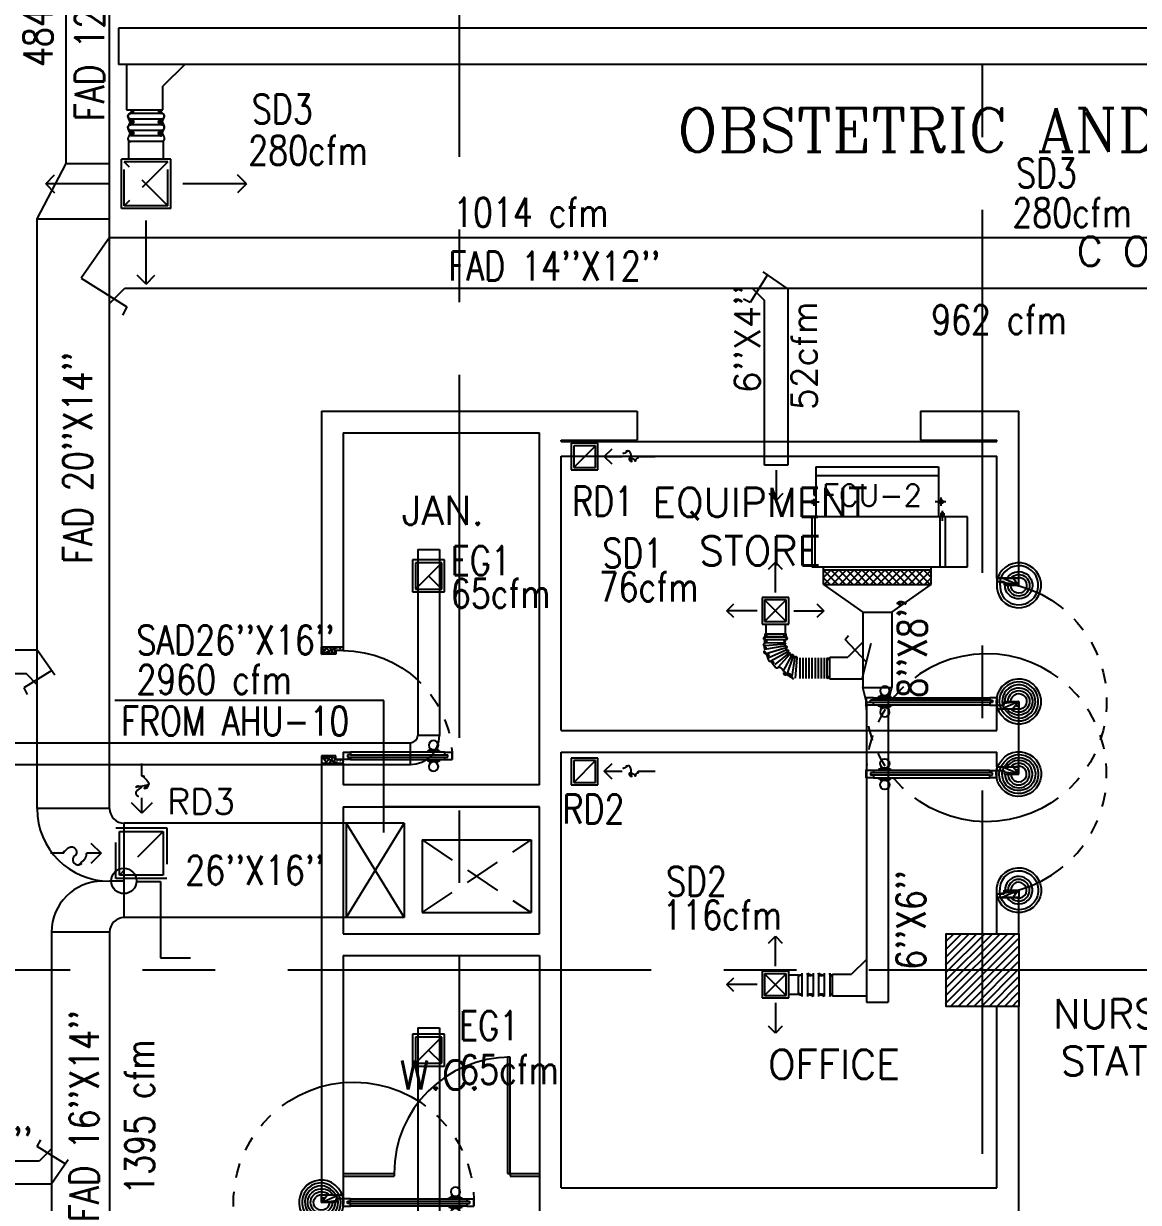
# Model space of a CAD drawing. Extents: x 417866029 to 417866302, y 43498045 to 43498122.
# Drawn here: x 417866070.84 to 417866078.52, y 43498064.17 to 43498072.29 of the extents above; entities that cross this region are included whole.
import ezdxf
from ezdxf.enums import TextEntityAlignment as Align

# ---------------------------------------------------------------- set-up
doc = ezdxf.new("R2010")
doc.units = 0
doc.header["$MEASUREMENT"] = 0
doc.linetypes.add('CENTERX2', pattern=[4, 2.5, -0.5, 0.5, -0.5])
doc.linetypes.add('HIDDEN', pattern=[0.375, 0.25, -0.125])
doc.layers.get('0').update_dxf_attribs({"linetype": 'CONTINUOUS'})
for name, color, linetype in [('AXES', 11, 'CENTERX2'), ('COL', 7, 'CONTINUOUS'), ('DOOR', 9, 'CONTINUOUS'), ('DUCT', 6, 'CONTINUOUS'), ('EXDUCT', 10, 'CONTINUOUS'), ('FCU', 6, 'CONTINUOUS'), ('HAT', 11, 'CONTINUOUS'), ('M-AC-FLEX', 7, 'CONTINUOUS'), ('M-EGU.', 2, 'CONTINUOUS'), ('M-TEXT', 2, 'CONTINUOUS'), ('PART', 9, 'CONTINUOUS'), ('PSUPPLY', 3, 'HIDDEN'), ('RM-NAME', 9, 'CONTINUOUS'), ('SCD', 2, 'CONTINUOUS'), ('WALL', 9, 'CONTINUOUS')]:
    doc.layers.add(name, color=color, linetype=linetype)
doc.styles.add('ROMANC', font='romanc', dxfattribs={"height": 0.1})
doc.styles.add('ROMANS', font='ROMANS.shx', dxfattribs={"width": 0.6})

# ---------------------------------------------------------------- blocks, each defined once
blk = doc.blocks.new('DOOR90')
at = {"layer": 'DOOR', "color": 7, "linetype": 'ByBlock'}
for p, q in [((-150, 0), (0, 0)), ((-150, 0), (-150, -25)), ((0, -50), (-113.7, 0)), ((0, -50), (-40.1, 0)), ((0, -50), (0, 0)), ((-1000, -25), (-1050, -25)), ((-1050, -75), (-1050, -25)), ((-1050, -25), (-1050, -75)), ((-1000, -75), (-1050, -75)), ((-1000, -42), (-1020, -42)), ((-1020, -42), (-1020, -58)), ((-1000, -58), (-1020, -58)), ((-1000, -25), (-1000, -42)), ((-1000, -58), (-1000, -75)), ((-877.6, -17.8), (-967.6, -17.8)), ((-967.6, -25), (-967.6, -17.8)), ((-967.6, -75), (-967.6, -82.2)), ((-955, -8.8), (-890.2, -8.8)), ((-955, -17.8), (-955, -8.8)), ((-955, -17.8), (-890.2, -17.8)), ((-890.2, -17.8), (-890.2, -8.8)), ((-877.6, -25), (-877.6, -17.8)), ((-877.6, -75), (-877.6, -82.2)), ((-200, -25), (-150, -25)), ((-200, -42), (-200, -25)), ((-180, -42), (-200, -42)), ((-200, -58), (-180, -58)), ((-200, -75), (-200, -58)), ((-150, -75), (-200, -75)), ((-180, -58), (-180, -42)), ((-150, -25), (-100, -25)), ((-150, -75), (-150, -25)), ((-100, -25), (-100, -50)), ((0, -50), (-100, -36.6)), ((-100, -50), (0, -50)), ((-877.6, -82.2), (-967.6, -82.2)), ((-955, -82.2), (-890.2, -82.2)), ((-955, -82.2), (-955, -91.2)), ((-955, -91.2), (-890.2, -91.2)), ((-890.2, -82.2), (-890.2, -91.2)), ((-150, -875), (-100, -875)), ((-150, -900), (-150, -875)), ((0, -850), (-113.7, -900)), ((-100, -875), (-100, -850)), ((0, -850), (-100, -863.4)), ((-100, -850), (0, -850)), ((0, -850), (-40.1, -900)), ((0, -850), (0, -900)), ((-150, -900), (0, -900)), ((0, -900), (-150, -900))]:
    blk.add_line(p, q, dxfattribs=at)
at = {"layer": 'DOOR', "linetype": 'ByBlock'}
for p, q in [((-200, -25), (-1000, -25)), ((-200, -42), (-1000, -42)), ((-200, -58), (-1000, -58)), ((-1000, -75), (-200, -75))]:
    blk.add_line(p, q, dxfattribs=at)
at = {"layer": 'DOOR', "color": 7, "linetype": 'ByBlock'}
for centre in [(-922.6, 23.5), (-922.6, -123.5)]:
    blk.add_circle(centre, 32.4, dxfattribs=at)
for centre, radius, start, end in [((0, -50), 154.4, 161.10529, 166.28577), ((0, -50), 94.4, 148.01819, 180), ((0, -50), 134.4, 158.15985, 169.28002), ((0, -50), 114.4, 154.08384, 167.37743), ((0, -50), 74.4, 137.77643, 180), ((0, -50), 54.4, 113.20738, 180), ((0, -50), 34.4, 90, 180), ((0, -50), 14.4, 90, 180), ((0, -850), 154.4, 193.71423, 198.89471), ((0, -850), 134.4, 190.71998, 201.84015), ((0, -850), 94.4, 180, 211.98181), ((0, -850), 74.4, 180, 222.22357), ((0, -850), 54.4, 180, 246.79262), ((0, -850), 34.4, 180, 270), ((0, -850), 14.4, 180, 270)]:
    blk.add_arc(centre, radius, start, end, dxfattribs=at)
at = {"layer": 'DOOR', "linetype": 'HIDDEN', "ltscale": 0.5}
blk.add_arc((-222.2, -50), 828.2, 178.27012, 275.00304, dxfattribs=at)
blk = doc.blocks.new('DOOR80')
at = {"layer": 'DOOR', "color": 7, "linetype": 'ByBlock'}
for p, q in [((-150, 800), (0, 800)), ((-150, 800), (-150, 775)), ((0, 800), (-150, 800)), ((-150, 775), (-100, 775)), ((0, 750), (-113.7, 800)), ((-100, 775), (-100, 750)), ((0, 750), (-100, 763.4)), ((-100, 750), (0, 750)), ((0, 750), (-40.1, 800)), ((0, 750), (0, 800)), ((-727.2, 82.2), (-817.2, 82.2)), ((-817.2, 75), (-817.2, 82.2)), ((-804.6, 91.2), (-739.8, 91.2)), ((-804.6, 82.2), (-804.6, 91.2)), ((-804.6, 82.2), (-739.8, 82.2)), ((-739.8, 82.2), (-739.8, 91.2)), ((-727.2, 75), (-727.2, 82.2)), ((-849.6, 75), (-899.6, 75)), ((-899.6, 75), (-899.6, 25)), ((-899.6, 25), (-899.6, 75)), ((-849.6, 25), (-899.6, 25)), ((-849.6, 58), (-869.6, 58)), ((-869.6, 42), (-869.6, 58)), ((-849.6, 42), (-869.6, 42)), ((-849.6, 58), (-849.6, 75)), ((-849.6, 25), (-849.6, 42)), ((-817.2, 25), (-817.2, 17.8)), ((-727.2, 17.8), (-817.2, 17.8)), ((-804.6, 17.8), (-739.8, 17.8)), ((-804.6, 17.8), (-804.6, 8.8)), ((-804.6, 8.8), (-739.8, 8.8)), ((-739.8, 17.8), (-739.8, 8.8)), ((-727.2, 25), (-727.2, 17.8)), ((-150, 75), (-200, 75)), ((-200, 75), (-200, 58)), ((-200, 58), (-180, 58)), ((-180, 42), (-200, 42)), ((-200, 42), (-200, 25)), ((-200, 25), (-150, 25)), ((-180, 58), (-180, 42)), ((-150, 75), (-150, 25)), ((-150, 25), (-100, 25)), ((-150, 0), (-150, 25)), ((0, 0), (-150, 0)), ((0, 50), (-113.7, 0)), ((-100, 25), (-100, 50)), ((0, 50), (-100, 36.6)), ((-100, 50), (0, 50)), ((0, 50), (-40.1, 0)), ((0, 50), (0, 0))]:
    blk.add_line(p, q, dxfattribs=at)
at = {"layer": 'DOOR', "linetype": 'ByBlock'}
for p, q in [((-849.6, 75), (-200, 75)), ((-200, 58), (-849.6, 58)), ((-200, 42), (-849.6, 42)), ((-200, 25), (-849.6, 25))]:
    blk.add_line(p, q, dxfattribs=at)
at = {"layer": 'DOOR', "color": 7, "linetype": 'ByBlock'}
for centre in [(-772.2, 123.5), (-772.2, -23.5)]:
    blk.add_circle(centre, 32.4, dxfattribs=at)
at = {"layer": 'DOOR', "linetype": 'HIDDEN', "ltscale": 0.5}
blk.add_arc((-149.1, 22.7), 752.3, 90.06946, 176.0204, dxfattribs=at)
at = {"layer": 'DOOR', "color": 7, "linetype": 'ByBlock'}
for centre, radius, start, end in [((0, 750), 154.4, 161.10529, 166.28577), ((0, 750), 134.4, 158.15985, 169.28002), ((0, 750), 94.4, 148.01819, 180), ((0, 750), 74.4, 137.77643, 180), ((0, 750), 54.4, 113.20738, 180), ((0, 750), 34.4, 90, 180), ((0, 750), 14.4, 90, 180), ((0, 50), 154.4, 193.71423, 198.89471), ((0, 50), 134.4, 190.71998, 201.84015), ((0, 50), 114.4, 192.62257, 205.91616), ((0, 50), 94.4, 180, 211.98181), ((0, 50), 74.4, 180, 222.22357), ((0, 50), 54.4, 180, 246.79262), ((0, 50), 34.4, 180, 270), ((0, 50), 14.4, 180, 270)]:
    blk.add_arc(centre, radius, start, end, dxfattribs=at)
blk = doc.blocks.new('*X37')
at = {"color": 0}
for p, q in [((16890.5, -2466.6), (16943.5, -2413.6)), ((16890.5, -2519.6), (16990.5, -2419.6)), ((16990.5, -2512.5), (16891.6, -2413.6)), ((16990.5, -2459.4), (16944.6, -2413.6)), ((16990.5, -2565.5), (16890.5, -2465.5)), ((16890.5, -2572.6), (16990.5, -2472.6)), ((16990.5, -2618.5), (16890.5, -2518.5)), ((16890.5, -2625.7), (16990.5, -2525.7)), ((16990.5, -2671.6), (16890.5, -2571.6)), ((16890.5, -2678.7), (16990.5, -2578.7)), ((16990.5, -2724.6), (16890.5, -2624.6)), ((16890.5, -2731.7), (16990.5, -2631.7)), ((16990.5, -2777.6), (16890.5, -2677.6)), ((16890.5, -2784.8), (16990.5, -2684.8)), ((16990.5, -2830.7), (16890.5, -2730.7)), ((16890.5, -2837.8), (16990.5, -2737.8)), ((16990.5, -2883.7), (16890.5, -2783.7)), ((16890.5, -2890.8), (16990.5, -2790.8)), ((16990.5, -2936.7), (16890.5, -2836.7)), ((16890.5, -2943.9), (16990.5, -2843.9)), ((16990.5, -2989.8), (16890.5, -2889.8)), ((16890.5, -2996.9), (16990.5, -2896.9)), ((16990.5, -3042.8), (16890.5, -2942.8)), ((16890.5, -3049.9), (16990.5, -2949.9)), ((16990.5, -3095.8), (16890.5, -2995.8)), ((16890.5, -3103), (16990.5, -3003)), ((16990.5, -3148.9), (16890.5, -3048.9)), ((16891.5, -3154.9), (16990.5, -3056)), ((16943.5, -3154.9), (16890.5, -3101.9)), ((16944.6, -3154.9), (16990.5, -3109))]:
    blk.add_line(p, q, dxfattribs=at)
blk = doc.blocks.new('WHE06')
at = {"color": 3}
for p, q in [((689, 621.5), (346.1, 621.5)), ((346.1, 621.5), (346.1, 469.1)), ((689, 469.1), (689, 621.5)), ((60.3, -422.2), (60.3, 422.2)), ((212.3, 437.2), (269.1, 437.2)), ((232.1, 452.2), (232.1, 422.2)), ((232.1, 452.2), (252.1, 452.2)), ((242.1, 472.2), (242.1, 399.5)), ((252.1, 452.2), (252.1, 422.2)), ((305, 447.6), (373.3, 447.6)), ((321.1, 457.6), (321.1, 437.6)), ((321.1, 457.6), (346.1, 457.6)), ((321.1, 437.6), (346.1, 437.6)), ((346.1, 430.4), (689, 430.4)), ((811.2, 370.7), (689, 370.7)), ((711.2, -370.7), (711.2, 370.7)), ((811.2, -370.7), (811.2, 370.7)), ((242.1, -472.2), (242.1, -399.5)), ((811.2, -370.7), (689, -370.7)), ((141.6, -437.2), (141.6, -422.2)), ((141.6, -437.2), (196.6, -437.2)), ((196.6, -437.2), (196.6, -422.2)), ((221.4, -437.2), (269.1, -437.2)), ((232.1, -452.2), (232.1, -422.2)), ((232.1, -452.2), (252.1, -452.2)), ((252.1, -452.2), (252.1, -422.2)), ((346.1, -430.4), (689, -430.4))]:
    blk.add_line(p, q, dxfattribs=at)
at = {"color": 6}
for p, q in [((0, -422.2), (0, 422.2)), ((0, 422.2), (346.1, 422.2)), ((346.1, 469.1), (346.1, -450.8)), ((689, 469.1), (346.1, 469.1)), ((689, -450.8), (689, 469.1)), ((0, -422.2), (346.1, -422.2)), ((346.1, -450.8), (689, -450.8))]:
    blk.add_line(p, q, dxfattribs=at)
at = {"color": 11}
blk.add_blockref('*X37', (-16179.3, 2784.3), dxfattribs=at)
blk = doc.blocks.new('RM1')
at = {"layer": 'RM-NAME', "style": 'ROMANS'}
for tag, p in [('ROOMNAME1', (0, 323.8)), ('ROOMNAME2', (0, 0))]:
    blk.add_attdef(tag, text='', height=200, dxfattribs=at).set_placement(p, align=Align.MIDDLE)
blk = doc.blocks.new('*X74')
at = {"color": 0}
for p, q in [((235128.6, 132668.8), (235609.5, 133149.7)), ((235128.6, 132721.8), (235556.5, 133149.7)), ((235128.6, 132774.8), (235503.4, 133149.7)), ((235128.6, 132827.9), (235450.4, 133149.7)), ((235128.6, 132880.9), (235397.4, 133149.7)), ((235128.6, 132933.9), (235344.3, 133149.7)), ((235128.6, 132987), (235291.3, 133149.7)), ((235128.6, 133040), (235238.3, 133149.7)), ((235128.6, 133093), (235185.2, 133149.7)), ((235162.5, 132649.7), (235628.6, 133115.8)), ((235215.6, 132649.7), (235628.6, 133062.7)), ((235268.6, 132649.7), (235628.6, 133009.7)), ((235321.6, 132649.7), (235628.6, 132956.7)), ((235374.7, 132649.7), (235628.6, 132903.6)), ((235427.7, 132649.7), (235628.6, 132850.6)), ((235480.7, 132649.7), (235628.6, 132797.6)), ((235533.8, 132649.7), (235628.6, 132744.5)), ((235586.8, 132649.7), (235628.6, 132691.5))]:
    blk.add_line(p, q, dxfattribs=at)
blk = doc.blocks.new('COL50')
at = {"layer": 'COL'}
blk.add_lwpolyline([(-250, 250), (-250, -250), (250, -250), (250, 250)], close=True, dxfattribs=at)

msp = doc.modelspace()

# ---------------------------------------------------------------- linework, layer by layer
at = {"layer": 'AXES'}
for p, q in [((417866077.4435, 43498044.5064), (417866077.4435, 43498121.7771)), ((417866073.8435, 43498051.3707), (417866073.8435, 43498110.1907)), ((417866103.1626, 43498065.7707), (417866053.1535, 43498065.7707))]:
    msp.add_line(p, q, dxfattribs=at)
at = {"layer": 'DUCT', "linetype": 'ByBlock'}
for p, q in [((417866071.1354, 43498071.3251), (417866071.1354, 43498073.7317)), ((417866071.4354, 43498066.8825), (417866071.4354, 43498073.7317)), ((417866078.7075, 43498072.2573), (417866071.4966, 43498072.2573)), ((417866071.4966, 43498072.2573), (417866071.4966, 43498072.0073)), ((417866078.7075, 43498072.0073), (417866071.4966, 43498072.0073)), ((417866070.9354, 43498070.9438), (417866071.1354, 43498071.3251)), ((417866071.1354, 43498071.3251), (417866071.4354, 43498071.3251)), ((417866070.9354, 43498066.8825), (417866070.9354, 43498070.9438)), ((417866070.9354, 43498070.9438), (417866071.4354, 43498070.9438)), ((417866071.4354, 43498070.816), (417866080.7182, 43498070.816)), ((417866071.5402, 43498070.466), (417866087.2804, 43498070.466)), ((417866076.349, 43498068.4264), (417866076.6196, 43498068.2356)), ((417866076.8196, 43498068.2356), (417866077.0903, 43498068.4264)), ((417866076.6196, 43498068.2356), (417866076.6196, 43498067.7166)), ((417866076.6196, 43498068.2356), (417866076.8196, 43498068.2356)), ((417866076.8196, 43498068.2356), (417866076.8196, 43498067.7166)), ((417866076.6196, 43498067.7166), (417866076.8196, 43498067.7166)), ((417866076.6446, 43498067.616), (417866076.6196, 43498067.7166)), ((417866076.7946, 43498067.616), (417866076.8196, 43498067.7166)), ((417866076.6446, 43498067.616), (417866076.6446, 43498065.5489)), ((417866076.6446, 43498067.616), (417866076.7946, 43498067.616)), ((417866076.7946, 43498067.616), (417866076.7946, 43498065.5489)), ((417866071.4354, 43498066.8825), (417866070.9354, 43498066.8825)), ((417866073.4628, 43498066.7825), (417866071.5354, 43498066.7825)), ((417866071.5354, 43498066.1325), (417866071.5354, 43498066.7825)), ((417866073.0628, 43498066.7825), (417866073.0628, 43498066.1325)), ((417866073.4628, 43498066.7825), (417866073.4628, 43498066.1325)), ((417866071.5354, 43498066.3825), (417866071.4354, 43498066.3825)), ((417866073.4628, 43498066.1325), (417866071.5354, 43498066.1325)), ((417866071.0354, 43498066.0325), (417866071.0354, 43498059.4465)), ((417866071.4354, 43498066.0325), (417866071.0354, 43498066.0325)), ((417866071.4354, 43498066.0325), (417866071.4354, 43498059.4465)), ((417866076.6446, 43498065.5489), (417866076.7946, 43498065.5489))]:
    msp.add_line(p, q, dxfattribs=at)
at = {"layer": 'DUCT'}
for p, q in [((417866071.5524, 43498072.0073), (417866071.5524, 43498071.6954)), ((417866071.9524, 43498072.0073), (417866071.8024, 43498071.8573)), ((417866071.8024, 43498071.6954), (417866071.8024, 43498071.8573)), ((417866071.5524, 43498071.6954), (417866071.8024, 43498071.6954)), ((417866071.4354, 43498070.816), (417866071.2389, 43498070.5353)), ((417866075.9644, 43498070.5593), (417866075.8442, 43498070.3679)), ((417866076.1029, 43498070.4624), (417866075.935, 43498070.5799)), ((417866071.2389, 43498070.5353), (417866071.5535, 43498070.3379)), ((417866071.5535, 43498070.4927), (417866071.5535, 43498070.4927)), ((417866071.4354, 43498070.3612), (417866071.5402, 43498070.466)), ((417866075.8629, 43498070.4624), (417866075.9429, 43498070.3824)), ((417866076.1029, 43498070.4624), (417866076.1029, 43498069.2478)), ((417866071.5535, 43498070.3379), (417866071.5248, 43498070.2815)), ((417866075.8442, 43498070.3679), (417866075.7991, 43498070.3909)), ((417866075.8442, 43498070.3679), (417866075.8442, 43498070.3679)), ((417866075.9429, 43498069.2478), (417866075.9429, 43498070.3824)), ((417866076.1029, 43498069.2478), (417866075.9429, 43498069.2478)), ((417866076.4983, 43498068.0484), (417866076.5216, 43498068.0742)), ((417866076.4983, 43498068.0484), (417866076.4983, 43498068.0484)), ((417866076.645, 43498067.8906), (417866076.4983, 43498068.0484)), ((417866070.9396, 43498067.9731), (417866069.7251, 43498067.9731)), ((417866070.9396, 43498067.9731), (417866071.0572, 43498067.8051)), ((417866076.6164, 43498068.0251), (417866076.5164, 43498067.9251)), ((417866076.6164, 43498067.7751), (417866076.6772, 43498068.0213)), ((417866076.392, 43498067.9251), (417866076.5164, 43498067.9251)), ((417866076.392, 43498067.7751), (417866076.392, 43498067.9251)), ((417866069.7251, 43498067.8131), (417866070.8596, 43498067.8131)), ((417866071.0366, 43498067.8345), (417866070.8452, 43498067.7144)), ((417866070.9396, 43498067.7331), (417866070.8596, 43498067.8131)), ((417866076.6164, 43498067.7751), (417866076.392, 43498067.7751)), ((417866070.8452, 43498067.7144), (417866070.8452, 43498067.7144)), ((417866070.8452, 43498067.7144), (417866070.8682, 43498067.6692)), ((417866073.5861, 43498066.6666), (417866074.3361, 43498066.6666)), ((417866073.5861, 43498066.6666), (417866073.5861, 43498066.1666)), ((417866074.3361, 43498066.6666), (417866074.3361, 43498066.1666)), ((417866073.5861, 43498066.1666), (417866074.3361, 43498066.1666)), ((417866076.6433, 43498065.8415), (417866076.5433, 43498065.7415)), ((417866076.4109, 43498065.7415), (417866076.5433, 43498065.7415)), ((417866076.4109, 43498065.5915), (417866076.4109, 43498065.7415)), ((417866076.6446, 43498065.5915), (417866076.4109, 43498065.5915)), ((417866070.9375, 43498064.556), (417866070.9606, 43498064.6011)), ((417866071.129, 43498064.4358), (417866070.9375, 43498064.556)), ((417866070.9375, 43498064.556), (417866070.9375, 43498064.556)), ((417866071.032, 43498064.5373), (417866070.952, 43498064.4573)), ((417866069.7251, 43498064.4573), (417866070.952, 43498064.4573)), ((417866071.032, 43498064.2973), (417866071.1496, 43498064.4653)), ((417866071.032, 43498064.2973), (417866069.7251, 43498064.2973))]:
    msp.add_line(p, q, dxfattribs=at)
at = {"layer": 'DUCT', "color": 2, "linetype": 'ByBlock'}
for p, q in [((417866073.0628, 43498066.7825), (417866073.4628, 43498066.1325)), ((417866073.4628, 43498066.7825), (417866073.0628, 43498066.1325)), ((417866071.6203, 43498066.3801), (417866071.7859, 43498066.3801)), ((417866071.7859, 43498066.3801), (417866071.7859, 43498065.8558)), ((417866071.7859, 43498065.8558), (417866071.9912, 43498065.8558))]:
    msp.add_line(p, q, dxfattribs=at)
msp.add_circle((417866071.5335, 43498066.3846), 0.0871, dxfattribs=at)
at = {"layer": 'DUCT', "linetype": 'ByBlock'}
for centre, radius, start, end in [((417866071.4354, 43498066.8825), 0.5, 180, 270), ((417866071.5354, 43498066.8825), 0.1, 180, 270), ((417866071.3854, 43498066.0325), 0.35, 90, 180), ((417866071.5354, 43498066.0325), 0.1, 90, 180)]:
    msp.add_arc(centre, radius, start, end, dxfattribs=at)
at = {"layer": 'EXDUCT', "linetype": 'ByBlock'}
for p, q in [((417866073.5561, 43498068.6668), (417866073.7061, 43498068.6668)), ((417866073.5561, 43498068.6668), (417866073.5561, 43498067.3863)), ((417866073.7061, 43498068.6668), (417866073.7061, 43498067.3863)), ((417866069.734, 43498067.3363), (417866073.5061, 43498067.3363)), ((417866073.5061, 43498067.1863), (417866073.5061, 43498067.3363)), ((417866073.7061, 43498067.3863), (417866073.5561, 43498067.3863)), ((417866069.734, 43498067.1863), (417866073.5061, 43498067.1863)), ((417866073.5561, 43498065.3736), (417866073.5561, 43498058.1158)), ((417866073.5561, 43498065.3736), (417866073.7061, 43498065.3736)), ((417866073.7061, 43498065.3736), (417866073.7061, 43498058.248))]:
    msp.add_line(p, q, dxfattribs=at)
for radius in [0.05, 0.2]:
    msp.add_arc((417866073.5061, 43498067.3863), radius, 270, 0, dxfattribs=at)
at = {"layer": 'M-AC-FLEX', "color": 11}
for p, q in [((417866071.792, 43498071.6708), (417866071.581, 43498071.6708)), ((417866071.792, 43498071.6318), (417866071.581, 43498071.6318)), ((417866071.792, 43498071.5928), (417866071.581, 43498071.5928)), ((417866071.792, 43498071.5538), (417866071.581, 43498071.5538)), ((417866071.792, 43498071.5148), (417866071.581, 43498071.5148)), ((417866075.9479, 43498068.0874), (417866076.0892, 43498068.0874)), ((417866076.0892, 43498068.0663), (417866075.9479, 43498068.0663)), ((417866075.9479, 43498068.0663), (417866076.0892, 43498068.0663)), ((417866076.0892, 43498068.0451), (417866075.9479, 43498068.0451)), ((417866076.0895, 43498068.003), (417866075.9444, 43498067.9787)), ((417866075.9479, 43498068.024), (417866076.0832, 43498068.0259)), ((417866076.0851, 43498068.0141), (417866075.9479, 43498068.0029)), ((417866076.0923, 43498067.9898), (417866075.9545, 43498067.9486)), ((417866076.0971, 43498067.9767), (417866075.973, 43498067.922)), ((417866076.1035, 43498067.963), (417866075.9869, 43498067.8981)), ((417866076.1111, 43498067.9542), (417866076.0139, 43498067.8749)), ((417866076.1211, 43498067.949), (417866076.0356, 43498067.8538)), ((417866076.1317, 43498067.9417), (417866076.0693, 43498067.828)), ((417866076.1401, 43498067.9345), (417866076.0965, 43498067.8061)), ((417866076.1516, 43498067.928), (417866076.1318, 43498067.7931)), ((417866076.1656, 43498067.9211), (417866076.1548, 43498067.7805)), ((417866076.1867, 43498067.9211), (417866076.1867, 43498067.7798)), ((417866076.2078, 43498067.9211), (417866076.2078, 43498067.7798)), ((417866076.229, 43498067.9211), (417866076.229, 43498067.7798)), ((417866076.2497, 43498067.7796), (417866076.2497, 43498067.9209)), ((417866076.2708, 43498067.7796), (417866076.2708, 43498067.9209)), ((417866076.2915, 43498067.9211), (417866076.2915, 43498067.7798)), ((417866076.3127, 43498067.9211), (417866076.3127, 43498067.7798)), ((417866076.3127, 43498067.9211), (417866076.3127, 43498067.7798)), ((417866076.3338, 43498067.9211), (417866076.3338, 43498067.7798)), ((417866076.3338, 43498067.9211), (417866076.3338, 43498067.7798)), ((417866076.3549, 43498067.9211), (417866076.3549, 43498067.7798)), ((417866076.3756, 43498067.7796), (417866076.3756, 43498067.9209)), ((417866076.2001, 43498065.7496), (417866076.2001, 43498065.5886)), ((417866076.2384, 43498065.7496), (417866076.2384, 43498065.5886)), ((417866076.2384, 43498065.7496), (417866076.2384, 43498065.5886)), ((417866076.2774, 43498065.7496), (417866076.2774, 43498065.5886)), ((417866076.2774, 43498065.7496), (417866076.2774, 43498065.5886)), ((417866076.315, 43498065.7496), (417866076.315, 43498065.5886)), ((417866076.315, 43498065.7496), (417866076.315, 43498065.5886)), ((417866076.354, 43498065.7496), (417866076.354, 43498065.5886)), ((417866076.354, 43498065.7496), (417866076.354, 43498065.5886)), ((417866076.3923, 43498065.7496), (417866076.3923, 43498065.5886)), ((417866076.3923, 43498065.7496), (417866076.3923, 43498065.5886))]:
    msp.add_line(p, q, dxfattribs=at)
at = {"layer": 'M-AC-FLEX'}
for points in [[(417866071.5999, 43498071.6954, -0.493552), (417866071.581, 43498071.6708, 1), (417866071.581, 43498071.6318)], [(417866071.581, 43498071.6708, 0.493552), (417866071.5999, 43498071.6954, 0.493552)], [(417866071.7732, 43498071.6954, 0.493552), (417866071.792, 43498071.6708, -1), (417866071.792, 43498071.6318)], [(417866071.792, 43498071.6708, -0.493552), (417866071.7732, 43498071.6954, -0.493552)], [(417866071.581, 43498071.5928, 1), (417866071.581, 43498071.6318, -1), (417866071.581, 43498071.6708)], [(417866071.581, 43498071.6318, -1), (417866071.581, 43498071.5928, 1), (417866071.581, 43498071.5538)], [(417866071.792, 43498071.5928, -1), (417866071.792, 43498071.6318, 1), (417866071.792, 43498071.6708)], [(417866071.792, 43498071.6318, 1), (417866071.792, 43498071.5928, -1), (417866071.792, 43498071.5538)], [(417866071.581, 43498071.5148, 1), (417866071.581, 43498071.5538, -1), (417866071.581, 43498071.5928)], [(417866071.581, 43498071.5538, -1), (417866071.581, 43498071.5148, 1), (417866071.581, 43498071.4758)], [(417866071.792, 43498071.5148, -1), (417866071.792, 43498071.5538, 1), (417866071.792, 43498071.5928)], [(417866071.792, 43498071.5538, 1), (417866071.792, 43498071.5148, -1), (417866071.792, 43498071.4758, 0.000618), (417866071.792, 43498071.4758, 0.000618)], [(417866075.9479, 43498068.0874, -1), (417866075.9479, 43498068.0663, 1), (417866075.9479, 43498068.0451)], [(417866075.9479, 43498068.024, 1), (417866075.9479, 43498068.0451, -1), (417866075.9479, 43498068.0663)], [(417866075.9479, 43498068.0663, 1), (417866075.9479, 43498068.0451)], [(417866075.9479, 43498068.0451, -1), (417866075.9479, 43498068.0663)], [(417866075.9479, 43498068.0451, -1), (417866075.9479, 43498068.024, 1), (417866075.9479, 43498068.0029)], [(417866075.9479, 43498068.0663, 1), (417866075.9479, 43498068.0874)], [(417866075.9479, 43498068.0451, -0.606794), (417866075.9565, 43498068.0285, -0.606794)], [(417866076.0892, 43498068.0874, 1), (417866076.0892, 43498068.0663, -1), (417866076.0892, 43498068.0451)], [(417866076.0832, 43498068.0259, -0.736653), (417866076.0892, 43498068.0451, 1), (417866076.0892, 43498068.0663)], [(417866076.0892, 43498068.0451, 0.606794), (417866076.0805, 43498068.0285, 0.606794)], [(417866076.0892, 43498068.0663, -1), (417866076.0892, 43498068.0451)], [(417866076.0895, 43498068.0874, -0.004461), (417866076.0894, 43498068.0874)], [(417866075.9446, 43498067.9787, 0.575939), (417866075.9479, 43498068.0029, -1), (417866075.9479, 43498068.024)], [(417866075.9545, 43498067.9486, -0.665042), (417866075.9444, 43498067.9787)], [(417866076.0937, 43498067.9907, 0.78893), (417866076.0889, 43498068.003, -1.030272), (417866076.0851, 43498068.0141)], [(417866076.0851, 43498068.0141, 0.635837), (417866076.0832, 43498068.0259, 0.724161)], [(417866076.1035, 43498067.963, 0.850272), (417866076.0999, 43498067.9772, -1.072461), (417866076.0937, 43498067.9907)], [(417866076.1218, 43498067.9502, 0.698197), (417866076.1111, 43498067.9542, -1.180405), (417866076.1035, 43498067.963)], [(417866075.9545, 43498067.9486, -0.652763), (417866075.973, 43498067.922, 0.764077), (417866075.9869, 43498067.8981, -0.428567), (417866076.0139, 43498067.8749, 0.696093), (417866076.0356, 43498067.8538)], [(417866076.1401, 43498067.9345, 1.125229), (417866076.1317, 43498067.9417, -1.12511), (417866076.1218, 43498067.9502, -0.893954)], [(417866076.1656, 43498067.9208, 0.879519), (417866076.1516, 43498067.928, -1.034976), (417866076.1401, 43498067.9345)], [(417866076.1867, 43498067.9211, -0.987495), (417866076.1656, 43498067.9208, -0.606794)], [(417866076.1867, 43498067.9211, -1), (417866076.2078, 43498067.9211)], [(417866076.229, 43498067.9211, -1), (417866076.2078, 43498067.9211, 1), (417866076.1867, 43498067.9211)], [(417866076.2078, 43498067.9211, 1), (417866076.229, 43498067.9211)], [(417866076.2708, 43498067.9209, -0.998407), (417866076.2497, 43498067.9209, 1.018005), (417866076.229, 43498067.9209)], [(417866076.2497, 43498067.9209, 0.998407), (417866076.2708, 43498067.9209, -1.018005), (417866076.2915, 43498067.9209)], [(417866076.2915, 43498067.9211, 1), (417866076.3127, 43498067.9211, -1), (417866076.3338, 43498067.9211)], [(417866076.3127, 43498067.9211, -1), (417866076.2915, 43498067.9211)], [(417866076.3338, 43498067.9211, 1), (417866076.3127, 43498067.9211)], [(417866076.3127, 43498067.9211, -1), (417866076.3338, 43498067.9211)], [(417866076.3549, 43498067.9211, -1), (417866076.3338, 43498067.9211, 1), (417866076.3127, 43498067.9211)], [(417866076.3338, 43498067.9211, 1), (417866076.3549, 43498067.9211)], [(417866076.3929, 43498067.9127, -0.631935), (417866076.3756, 43498067.9209, 1.018005), (417866076.3549, 43498067.9209)], [(417866076.3756, 43498067.9209, 0.632264), (417866076.3929, 43498067.9127, 0.632264)], [(417866076.0965, 43498067.8061, -0.604437), (417866076.0693, 43498067.828, 0.497993), (417866076.0356, 43498067.8538)], [(417866076.0964, 43498067.8058, -0.562442), (417866076.1318, 43498067.7931, 0.803591), (417866076.1548, 43498067.7805)], [(417866076.1548, 43498067.7805, -0.661578), (417866076.1867, 43498067.7798, 1), (417866076.2078, 43498067.7798)], [(417866076.229, 43498067.7798, 1), (417866076.2078, 43498067.7798, -1), (417866076.1867, 43498067.7798)], [(417866076.229, 43498067.7798, 0.999838), (417866076.2497, 43498067.7794)], [(417866076.229, 43498067.7794, -0.004461), (417866076.229, 43498067.7796)], [(417866076.2708, 43498067.7796, 0.998407), (417866076.2497, 43498067.7796, -0.008922), (417866076.2497, 43498067.7792)], [(417866076.2497, 43498067.7796, -0.998407), (417866076.2708, 43498067.7796, 0.008922), (417866076.2708, 43498067.7792)], [(417866076.2915, 43498067.7798, -0.999838), (417866076.2708, 43498067.7794)], [(417866076.2915, 43498067.7798, -1), (417866076.3127, 43498067.7798, 1), (417866076.3338, 43498067.7798)], [(417866076.2915, 43498067.7794, 0.004461), (417866076.2915, 43498067.7796)], [(417866076.3549, 43498067.7798, 1), (417866076.3338, 43498067.7798, -1), (417866076.3127, 43498067.7798)], [(417866076.3549, 43498067.7798, 0.999838), (417866076.3756, 43498067.7794)], [(417866076.3549, 43498067.7794, -0.004461), (417866076.3549, 43498067.7796)], [(417866076.3756, 43498067.7796, -0.632264), (417866076.3929, 43498067.7877, -0.632264)], [(417866076.3929, 43498067.7878, 0.631935), (417866076.3756, 43498067.7796, -0.008922), (417866076.3756, 43498067.7792)], [(417866076.1768, 43498065.7305, 0.471589), (417866076.2001, 43498065.7496, -1.018005), (417866076.2384, 43498065.7496)], [(417866076.2767, 43498065.7496, -1.017916), (417866076.315, 43498065.7496)], [(417866076.3157, 43498065.7496, 1.017916), (417866076.2774, 43498065.7496)], [(417866076.4109, 43498065.7301, -0.400127), (417866076.3923, 43498065.7496, 1.018005), (417866076.354, 43498065.7496)], [(417866076.3923, 43498065.7496, 0.400128), (417866076.4109, 43498065.7301, 0.400128)], [(417866076.1768, 43498065.6078, -0.471589), (417866076.2001, 43498065.5886, 1.018005), (417866076.2384, 43498065.5886)], [(417866076.4109, 43498065.6081, 0.400127), (417866076.3923, 43498065.5886, -1.018005), (417866076.354, 43498065.5886)], [(417866076.3923, 43498065.5886, -0.400128), (417866076.4109, 43498065.6081, -0.400128)], [(417866076.2767, 43498065.5879, 1.000002), (417866076.315, 43498065.5886)], [(417866076.3157, 43498065.5879, -1.000002), (417866076.2774, 43498065.5886)]]:
    msp.add_lwpolyline(points, format="xyb", dxfattribs=at)
for centre, start, end in [((417866076.2579, 43498065.7496), 180, 331.56864), ((417866076.2579, 43498065.7496), 208.43136, 0), ((417866076.3345, 43498065.7496), 180, 331.56864), ((417866076.3345, 43498065.7496), 208.43136, 0), ((417866076.2579, 43498065.5886), 28.43137, 180.01777), ((417866076.2579, 43498065.5886), 28.43137, 180.01777), ((417866076.2579, 43498065.5886), 359.98223, 151.56863), ((417866076.2579, 43498065.5886), 359.98223, 151.56863), ((417866076.3345, 43498065.5886), 28.43137, 180.01777), ((417866076.3345, 43498065.5886), 28.43137, 180.01777), ((417866076.3345, 43498065.5886), 359.98223, 151.56863), ((417866076.3345, 43498065.5886), 359.98223, 151.56863)]:
    msp.add_arc(centre, 0.0195, start, end, dxfattribs=at)
at = {"layer": 'M-EGU.'}
for p, q in [((417866071.8065, 43498071.4758), (417866071.5665, 43498071.4758)), ((417866071.5665, 43498071.3558), (417866071.5665, 43498071.4758)), ((417866071.8065, 43498071.3558), (417866071.8065, 43498071.4758)), ((417866071.5161, 43498071.015), (417866071.5161, 43498071.3558)), ((417866071.8569, 43498071.3558), (417866071.5161, 43498071.3558)), ((417866071.8569, 43498071.015), (417866071.8569, 43498071.3558)), ((417866070.9953, 43498071.1854), (417866071.0564, 43498071.2465)), ((417866072.3777, 43498071.1854), (417866072.3166, 43498071.2465)), ((417866071.4341, 43498071.1854), (417866070.9953, 43498071.1854)), ((417866070.9953, 43498071.1854), (417866071.0564, 43498071.1243)), ((417866072.3777, 43498071.1854), (417866071.9389, 43498071.1854)), ((417866072.3777, 43498071.1854), (417866072.3166, 43498071.1243)), ((417866071.8569, 43498071.015), (417866071.5161, 43498071.015)), ((417866071.6865, 43498070.4942), (417866071.6865, 43498070.933)), ((417866071.6865, 43498070.4942), (417866071.6254, 43498070.5553)), ((417866071.6865, 43498070.4942), (417866071.7476, 43498070.5553)), ((417866074.6302, 43498069.382), (417866074.6302, 43498069.232)), ((417866074.7802, 43498069.382), (417866074.6302, 43498069.382)), ((417866074.7802, 43498069.232), (417866074.7802, 43498069.382)), ((417866074.8406, 43498069.3079), (417866074.8936, 43498069.3609)), ((417866074.8936, 43498069.2549), (417866074.8406, 43498069.3079)), ((417866074.8406, 43498069.3079), (417866074.963, 43498069.3079)), ((417866075.0757, 43498069.3079), (417866075.191, 43498069.3079)), ((417866074.6302, 43498069.232), (417866074.7802, 43498069.232)), ((417866076.023, 43498069.2131), (417866076.023, 43498069.0057)), ((417866076.023, 43498069.0057), (417866075.9758, 43498069.0528)), ((417866076.0701, 43498069.0528), (417866076.023, 43498069.0057)), ((417866075.9714, 43498068.5319), (417866076.0185, 43498068.579)), ((417866076.0185, 43498068.579), (417866076.0657, 43498068.5319)), ((417866076.0185, 43498068.3716), (417866076.0185, 43498068.579)), ((417866075.6852, 43498068.2457), (417866075.7323, 43498068.2929)), ((417866075.9268, 43498068.3374), (417866075.9268, 43498068.154)), ((417866076.1102, 43498068.3374), (417866075.9268, 43498068.3374)), ((417866076.1102, 43498068.154), (417866076.1102, 43498068.3374)), ((417866076.3047, 43498068.2929), (417866076.3518, 43498068.2457)), ((417866075.8926, 43498068.2457), (417866075.6852, 43498068.2457)), ((417866075.7323, 43498068.1986), (417866075.6852, 43498068.2457)), ((417866076.1444, 43498068.2457), (417866076.3518, 43498068.2457)), ((417866076.3518, 43498068.2457), (417866076.3047, 43498068.1986)), ((417866075.9268, 43498068.154), (417866076.1102, 43498068.154)), ((417866075.9518, 43498068.154), (417866075.9518, 43498068.0874)), ((417866076.0852, 43498068.154), (417866076.0852, 43498068.0874)), ((417866075.9518, 43498068.0874), (417866076.0852, 43498068.0874)), ((417866071.657, 43498067.1084), (417866071.657, 43498067.1944)), ((417866074.6302, 43498067.2137), (417866074.6302, 43498067.0637)), ((417866074.7802, 43498067.2137), (417866074.6302, 43498067.2137)), ((417866074.7802, 43498067.0637), (417866074.7802, 43498067.2137)), ((417866074.8406, 43498067.1396), (417866074.8936, 43498067.1926)), ((417866074.8936, 43498067.0865), (417866074.8406, 43498067.1396)), ((417866074.8406, 43498067.1396), (417866074.963, 43498067.1396)), ((417866075.0757, 43498067.1396), (417866075.191, 43498067.1396)), ((417866074.6302, 43498067.0637), (417866074.7802, 43498067.0637)), ((417866071.657, 43498066.8513), (417866071.5862, 43498066.922)), ((417866071.657, 43498066.8513), (417866071.657, 43498066.9581)), ((417866071.7277, 43498066.922), (417866071.657, 43498066.8513)), ((417866071.5038, 43498066.4254), (417866071.5038, 43498066.7254)), ((417866071.5038, 43498066.7254), (417866071.8038, 43498066.7254)), ((417866071.8038, 43498066.7254), (417866071.8038, 43498066.4254)), ((417866071.3057, 43498066.6458), (417866071.3764, 43498066.5751)), ((417866071.1161, 43498066.5751), (417866071.0275, 43498066.5751)), ((417866071.3764, 43498066.5751), (417866071.2753, 43498066.5751)), ((417866071.3764, 43498066.5751), (417866071.3057, 43498066.5043)), ((417866071.8038, 43498066.4254), (417866071.5038, 43498066.4254)), ((417866075.9714, 43498065.9569), (417866076.0185, 43498066.004)), ((417866076.0185, 43498065.7966), (417866076.0185, 43498066.004)), ((417866076.0185, 43498066.004), (417866076.0657, 43498065.9569)), ((417866075.6852, 43498065.6707), (417866075.7323, 43498065.7179)), ((417866076.1102, 43498065.7624), (417866075.9268, 43498065.7624)), ((417866075.9268, 43498065.7624), (417866075.9268, 43498065.579)), ((417866076.1102, 43498065.579), (417866076.1102, 43498065.7624)), ((417866076.1102, 43498065.7374), (417866076.1768, 43498065.7374)), ((417866076.1768, 43498065.604), (417866076.1768, 43498065.7374)), ((417866075.7323, 43498065.6236), (417866075.6852, 43498065.6707)), ((417866075.8926, 43498065.6707), (417866075.6852, 43498065.6707)), ((417866075.9268, 43498065.579), (417866076.1102, 43498065.579)), ((417866076.0185, 43498065.5448), (417866076.0185, 43498065.3374)), ((417866076.1102, 43498065.604), (417866076.1768, 43498065.604)), ((417866076.0185, 43498065.3374), (417866075.9714, 43498065.3845)), ((417866076.0657, 43498065.3845), (417866076.0185, 43498065.3374))]:
    msp.add_line(p, q, dxfattribs=at)
at = {"layer": 'M-EGU.', "linetype": 'HIDDEN'}
for p, q in [((417866071.8369, 43498071.035), (417866071.5361, 43498071.3358)), ((417866071.8369, 43498071.3358), (417866071.5361, 43498071.035)), ((417866071.5361, 43498071.035), (417866071.5361, 43498071.3358)), ((417866071.8369, 43498071.3358), (417866071.5361, 43498071.3358)), ((417866071.8369, 43498071.035), (417866071.8369, 43498071.3358)), ((417866071.8369, 43498071.035), (417866071.5361, 43498071.035)), ((417866074.6136, 43498069.3987), (417866074.6136, 43498069.2154)), ((417866074.7969, 43498069.3987), (417866074.6136, 43498069.3987)), ((417866074.7802, 43498069.382), (417866074.6302, 43498069.232)), ((417866074.7969, 43498069.2154), (417866074.7969, 43498069.3987)), ((417866074.6136, 43498069.2154), (417866074.7969, 43498069.2154)), ((417866075.9435, 43498068.3207), (417866075.9435, 43498068.1707)), ((417866075.9435, 43498068.1707), (417866076.0935, 43498068.3207)), ((417866075.9435, 43498068.3207), (417866076.0935, 43498068.1707)), ((417866076.0935, 43498068.3207), (417866075.9435, 43498068.3207)), ((417866076.0935, 43498068.1707), (417866076.0935, 43498068.3207)), ((417866075.9435, 43498068.1707), (417866076.0935, 43498068.1707)), ((417866074.6136, 43498067.2304), (417866074.6136, 43498067.047)), ((417866074.7969, 43498067.2304), (417866074.6136, 43498067.2304)), ((417866074.7969, 43498067.047), (417866074.7969, 43498067.2304)), ((417866074.7802, 43498067.2137), (417866074.6302, 43498067.0637)), ((417866074.6136, 43498067.047), (417866074.7969, 43498067.047)), ((417866071.4788, 43498066.4004), (417866071.4788, 43498066.7504)), ((417866071.4788, 43498066.7504), (417866071.8288, 43498066.7504)), ((417866071.8288, 43498066.7504), (417866071.8288, 43498066.4004)), ((417866071.8038, 43498066.7254), (417866071.5038, 43498066.4254)), ((417866071.8288, 43498066.4004), (417866071.4788, 43498066.4004)), ((417866076.0935, 43498065.7457), (417866075.9435, 43498065.7457)), ((417866076.0935, 43498065.5957), (417866075.9435, 43498065.7457)), ((417866075.9435, 43498065.5957), (417866076.0935, 43498065.7457)), ((417866075.9435, 43498065.7457), (417866075.9435, 43498065.5957)), ((417866076.0935, 43498065.5957), (417866076.0935, 43498065.7457)), ((417866075.9435, 43498065.5957), (417866076.0935, 43498065.5957))]:
    msp.add_line(p, q, dxfattribs=at)
at = {"layer": 'M-EGU.'}
for points in [[(417866075.0757, 43498069.3079, -0.187862), (417866075.0587, 43498069.2803, -0.202645), (417866075.0293, 43498069.2728, -0.616915), (417866075.0172, 43498069.3104, 0.668708), (417866075.0028, 43498069.3458, 0.194285), (417866074.9759, 43498069.3352, 0.186051), (417866074.963, 43498069.3079)], [(417866075.0757, 43498067.1396, -0.187862), (417866075.0587, 43498067.1119, -0.202645), (417866075.0293, 43498067.1045, -0.616915), (417866075.0172, 43498067.1421, 0.668708), (417866075.0028, 43498067.1775, 0.194285), (417866074.9759, 43498067.1668, 0.186051), (417866074.963, 43498067.1396)], [(417866071.657, 43498067.1084, -0.187862), (417866071.6938, 43498067.0857, -0.202645), (417866071.7037, 43498067.0466, -0.616915), (417866071.6536, 43498067.0304, 0.668708), (417866071.6064, 43498067.0112, 0.194285), (417866071.6206, 43498066.9753, 0.186051), (417866071.657, 43498066.9581)], [(417866071.1161, 43498066.5751, -0.1324), (417866071.1384, 43498066.6072, -0.15664), (417866071.1692, 43498066.6199, -0.736612), (417866071.1944, 43498066.557, 0.774232), (417866071.2222, 43498066.4962, 0.203349), (417866071.2644, 43498066.5236, 0.193808), (417866071.2753, 43498066.5751)]]:
    msp.add_lwpolyline(points, format="xyb", dxfattribs=at)
at = {"layer": 'PART', "linetype": 'ByBlock'}
for p, q in [((417866074.1935, 43498065.1707), (417866074.1735, 43498065.1707)), ((417866074.1735, 43498065.1707), (417866074.1735, 43498064.3707)), ((417866074.1935, 43498064.3707), (417866074.1935, 43498065.1707)), ((417866073.0435, 43498064.3707), (417866073.3935, 43498064.3707)), ((417866073.0435, 43498064.3507), (417866073.3935, 43498064.3507)), ((417866073.3935, 43498064.3707), (417866073.3935, 43498064.3507)), ((417866074.1735, 43498064.3707), (417866074.1935, 43498064.3707)), ((417866074.1935, 43498064.3707), (417866074.1935, 43498064.3507)), ((417866074.1935, 43498064.3707), (417866074.3935, 43498064.3707)), ((417866074.1935, 43498064.3507), (417866074.3935, 43498064.3507))]:
    msp.add_line(p, q, dxfattribs=at)
msp.add_arc((417866074.1935, 43498064.3707), 0.8, 90, 180, dxfattribs=at)
at = {"layer": 'PSUPPLY', "color": 4, "linetype": 'Continuous'}
for p, q in [((417866073.3218, 43498067.6278), (417866071.4722, 43498067.6278)), ((417866073.3218, 43498066.7171), (417866073.3218, 43498067.6278))]:
    msp.add_line(p, q, dxfattribs=at)
at = {"layer": 'PSUPPLY', "color": 2, "linetype": 'HIDDEN'}
for p, q in [((417866073.5861, 43498066.1666), (417866074.3361, 43498066.6666)), ((417866073.5861, 43498066.6666), (417866074.3361, 43498066.1666))]:
    msp.add_line(p, q, dxfattribs=at)
at = {"layer": 'SCD', "linetype": 'HIDDEN'}
for p, q in [((417866073.7411, 43498068.595), (417866073.5211, 43498068.595)), ((417866073.5211, 43498068.595), (417866073.5211, 43498068.375)), ((417866073.5411, 43498068.395), (417866073.7211, 43498068.575)), ((417866073.7411, 43498068.375), (417866073.7411, 43498068.595)), ((417866073.5211, 43498068.375), (417866073.7411, 43498068.375)), ((417866073.7411, 43498065.3294), (417866073.5211, 43498065.3294)), ((417866073.5211, 43498065.3294), (417866073.5211, 43498065.1094)), ((417866073.5411, 43498065.1294), (417866073.7211, 43498065.3094)), ((417866073.7411, 43498065.1094), (417866073.7411, 43498065.3294)), ((417866073.5211, 43498065.1094), (417866073.7411, 43498065.1094))]:
    msp.add_line(p, q, dxfattribs=at)
at = {"layer": 'SCD'}
for p, q in [((417866073.7211, 43498068.575), (417866073.5411, 43498068.575)), ((417866073.5411, 43498068.575), (417866073.5411, 43498068.395)), ((417866073.7211, 43498068.395), (417866073.7211, 43498068.575)), ((417866073.5411, 43498068.395), (417866073.7211, 43498068.395)), ((417866073.7211, 43498065.3094), (417866073.5411, 43498065.3094)), ((417866073.5411, 43498065.3094), (417866073.5411, 43498065.1294)), ((417866073.7211, 43498065.1294), (417866073.7211, 43498065.3094)), ((417866073.5411, 43498065.1294), (417866073.7211, 43498065.1294))]:
    msp.add_line(p, q, dxfattribs=at)
at = {"layer": 'SCD', "linetype": 'ByBlock'}
for p, q in [((417866073.6311, 43498068.485), (417866073.7211, 43498068.395)), ((417866073.6311, 43498065.2194), (417866073.7211, 43498065.1294))]:
    msp.add_line(p, q, dxfattribs=at)
at = {"layer": 'WALL'}
for p, q in [((417866072.8935, 43498069.6207), (417866075.067, 43498069.6207)), ((417866072.8935, 43498069.6207), (417866072.8935, 43498067.9957)), ((417866075.067, 43498069.6207), (417866075.067, 43498069.4207)), ((417866077.017, 43498069.6207), (417866077.6935, 43498069.6207)), ((417866077.017, 43498069.6207), (417866077.017, 43498069.4207)), ((417866077.6935, 43498068.4707), (417866077.6935, 43498069.6207)), ((417866073.0435, 43498069.4707), (417866073.0435, 43498067.9957)), ((417866073.0435, 43498069.4707), (417866074.3935, 43498069.4707)), ((417866074.3935, 43498067.0457), (417866074.3935, 43498069.4707)), ((417866074.5435, 43498069.4207), (417866075.067, 43498069.4207)), ((417866074.5435, 43498069.4107), (417866074.5435, 43498069.4207)), ((417866074.5435, 43498069.4107), (417866077.5435, 43498069.4107)), ((417866077.017, 43498069.4207), (417866077.5435, 43498069.4207)), ((417866077.5435, 43498069.4107), (417866077.5435, 43498069.4207)), ((417866074.5435, 43498067.4207), (417866074.5435, 43498069.3107)), ((417866074.5435, 43498069.3107), (417866077.5435, 43498069.3107)), ((417866077.5435, 43498068.4707), (417866077.5435, 43498069.3107)), ((417866077.5435, 43498068.4707), (417866077.6935, 43498068.4707)), ((417866072.8935, 43498067.9957), (417866073.0435, 43498067.9957)), ((417866077.5435, 43498067.4207), (417866077.5435, 43498067.5707)), ((417866077.5435, 43498067.5707), (417866077.6935, 43498067.5707)), ((417866077.6935, 43498067.1707), (417866077.6935, 43498067.5707)), ((417866074.5435, 43498067.4207), (417866077.5435, 43498067.4207)), ((417866074.5435, 43498064.2707), (417866074.5435, 43498067.2707)), ((417866074.5435, 43498067.2707), (417866077.5435, 43498067.2707)), ((417866077.5435, 43498067.1707), (417866077.5435, 43498067.2707)), ((417866072.8935, 43498067.1957), (417866072.8935, 43498064.2207)), ((417866072.8935, 43498067.1957), (417866073.0435, 43498067.1957)), ((417866073.0435, 43498067.1957), (417866073.0435, 43498067.0457)), ((417866077.5435, 43498067.1707), (417866077.6935, 43498067.1707)), ((417866074.3935, 43498067.0457), (417866073.0435, 43498067.0457)), ((417866073.0435, 43498066.8957), (417866073.0435, 43498066.0207)), ((417866073.0435, 43498066.8957), (417866074.3935, 43498066.8957)), ((417866074.3935, 43498066.8957), (417866073.3185, 43498066.8957)), ((417866074.3935, 43498066.0207), (417866074.3935, 43498066.8957)), ((417866077.5435, 43498066.0207), (417866077.5435, 43498066.2707)), ((417866077.5435, 43498066.2707), (417866077.6935, 43498066.2707)), ((417866077.6935, 43498066.0207), (417866077.6935, 43498066.2707)), ((417866073.0435, 43498066.0207), (417866074.3935, 43498066.0207)), ((417866073.0435, 43498065.8707), (417866073.0435, 43498064.2207)), ((417866073.0435, 43498065.8707), (417866074.3935, 43498065.8707)), ((417866074.3935, 43498065.8707), (417866074.3935, 43498062.0707)), ((417866077.5435, 43498064.2707), (417866077.5435, 43498065.5207)), ((417866077.6935, 43498063.1207), (417866077.6935, 43498065.5207)), ((417866074.5435, 43498064.2707), (417866077.5435, 43498064.2707)), ((417866073.0435, 43498064.2207), (417866072.8935, 43498064.2207))]:
    msp.add_line(p, q, dxfattribs=at)
at = {"layer": 'WALL', "linetype": 'ByBlock', "ltscale": 0.3}
msp.add_lwpolyline([(417866077.1935, 43498066.0207), (417866077.6935, 43498066.0207), (417866077.6935, 43498065.5207), (417866077.1935, 43498065.5207)], close=True, dxfattribs=at)

# ---------------------------------------------------------------- block references
at = {"layer": 'COL', "xscale": -0.0009999871253967285, "yscale": 0.001000002026557922, "zscale": 0.001}
msp.add_blockref('COL50', (417866077.4435, 43498065.7707), dxfattribs=at)
at = {"layer": 'DOOR', "color": 0, "linetype": 'ByBlock', "xscale": -0.0009999871253967285, "yscale": 0.001000002026557922, "zscale": 0.001, "rotation": 180}
msp.add_blockref('DOOR90', (417866077.6935, 43498067.5707), dxfattribs=at)
at = {"layer": 'DOOR', "color": 0, "linetype": 'ByBlock', "yscale": 0.001000002026557922, "zscale": 0.001}
for name, p, xscale in [('DOOR80', (417866072.8935, 43498067.1957), -0.001000002026557922), ('DOOR90', (417866077.6935, 43498067.1707), 0.0009999871253967285), ('DOOR90', (417866072.8935, 43498064.2207), -0.0009999871253967285)]:
    msp.add_blockref(name, p, dxfattribs=dict(at, xscale=xscale))
at = {"layer": 'FCU', "linetype": 'ByBlock', "xscale": 0.001000002026557922, "yscale": 0.001000002026557922, "zscale": 0.001, "rotation": 270}
msp.add_blockref('WHE06', (417866076.7196, 43498069.2376), dxfattribs=at)
at = {"layer": 'HAT', "xscale": 0.0009999871253967285, "yscale": 0.001000002026557922, "zscale": 0.001}
msp.add_blockref('*X74', (417865842.0649, 43497932.871), dxfattribs=at)
at = {"layer": 'RM-NAME'}
ref = msp.add_blockref('RM1', (417866079.2456, 43498070.7208), dxfattribs=dict(at, xscale=0.0009999871253967285, yscale=0.001000002026557922, zscale=0.001))
ref.add_attrib('ROOMNAME2', 'C O R R I D O R', dxfattribs={"height": 0.2, "style": 'ROMANS'}).set_placement((417866079.2456, 43498070.7208), align=Align.MIDDLE)
ref = msp.add_blockref('RM1', (417866073.7288, 43498068.9368), dxfattribs=dict(at, xscale=0.0009999871253967285, yscale=0.001000002026557922, zscale=0.001))
ref.add_attrib('ROOMNAME2', 'JAN.', dxfattribs={"height": 0.2, "style": 'ROMANS'}).set_placement((417866073.7288, 43498068.9368), align=Align.MIDDLE)
ref = msp.add_blockref('RM1', (417866075.9129, 43498068.6581), dxfattribs=dict(at, xscale=0.0009999871253967285, yscale=0.001000002026557922, zscale=0.001))
ref.add_attrib('ROOMNAME2', 'STORE', dxfattribs={"height": 0.2, "style": 'ROMANS'}).set_placement((417866075.9129, 43498068.6581), align=Align.MIDDLE)
ref.add_attrib('ROOMNAME1', 'EQUIPMENT', dxfattribs={"height": 0.2, "style": 'ROMANS'}).set_placement((417866075.9129, 43498068.9819), align=Align.MIDDLE)
ref = msp.add_blockref('RM1', (417866078.5052, 43498065.1456), dxfattribs=dict(at, xscale=0.0009999871253967285, yscale=0.001000002026557922, zscale=0.001))
ref.add_attrib('ROOMNAME2', 'STATION', dxfattribs={"height": 0.2, "style": 'ROMANS'}).set_placement((417866078.5052, 43498065.1456), align=Align.MIDDLE)
ref.add_attrib('ROOMNAME1', "NURSES'", dxfattribs={"height": 0.2, "style": 'ROMANS'}).set_placement((417866078.5052, 43498065.4695), align=Align.MIDDLE)
ref = msp.add_blockref('RM1', (417866076.4218, 43498065.1217), dxfattribs=dict(at, xscale=0.0009999871253967285, yscale=0.001000002026557922, zscale=0.001))
ref.add_attrib('ROOMNAME2', 'OFFICE', dxfattribs={"height": 0.2, "style": 'ROMANS'}).set_placement((417866076.4218, 43498065.1217), align=Align.MIDDLE)
ref = msp.add_blockref('RM1', (417866073.7099, 43498065.048), dxfattribs=dict(at, xscale=0.0009999871253967285, yscale=0.001000002026557922, zscale=0.001))
ref.add_attrib('ROOMNAME2', 'W.C.', dxfattribs={"height": 0.2, "style": 'ROMANS'}).set_placement((417866073.7099, 43498065.048), align=Align.MIDDLE)

# ---------------------------------------------------------------- texts
at = {"layer": 'M-TEXT', "style": 'ROMANS', "width": 0.8}
for s, p in [("FAD 12''X10''", (417866071.3966, 43498071.6165)), ('484 cfm', (417866071.043, 43498071.9906)), ("FAD 20''X14''", (417866071.3152, 43498068.5688)), ("FAD 16''X14''", (417866071.3601, 43498064.0349)), ('1395 cfm', (417866071.7419, 43498064.2233))]:
    msp.add_text(s, height=0.2, rotation=90, dxfattribs=at).set_placement(p)
for s, p in [('SD3', (417866072.4152, 43498071.6002)), ('280cfm', (417866072.3895, 43498071.3156)), ('SD3', (417866077.6754, 43498071.1605)), ('1014 cfm', (417866073.7999, 43498070.8893)), ('280cfm', (417866077.6497, 43498070.8874)), ("FAD 14''X12''", (417866073.7676, 43498070.5186)), ('962 cfm', (417866077.0909, 43498070.15)), ('RD1', (417866074.6196, 43498068.8999)), ('EG1', (417866073.7844, 43498068.4907)), ('SD1', (417866074.8279, 43498068.5422)), ('65cfm', (417866073.7844, 43498068.2643)), ('76cfm', (417866074.8022, 43498068.3102)), ("SAD26''X16''", (417866071.62, 43498067.9434)), ('2960 cfm', (417866071.62, 43498067.6718)), ('FROM AHU-10', (417866071.5147, 43498067.3857)), ('RD2', (417866074.5536, 43498066.781)), ("26''X16''", (417866071.9557, 43498066.3587)), ('SD2', (417866075.266, 43498066.2825)), ('116cfm', (417866075.2403, 43498066.0505)), ('EG1', (417866073.8419, 43498065.2885)), ('65cfm', (417866073.8419, 43498064.9859)), ("6''X4''", (417866070.2203, 43498064.4875))]:
    msp.add_text(s, height=0.2, dxfattribs=at).set_placement(p)
at = {"layer": 'M-TEXT', "style": 'ROMANS'}
for s, p in [("6''X4''", (417866075.9127, 43498069.743)), ('52cfm', (417866076.3042, 43498069.6276))]:
    msp.add_text(s, height=0.175, rotation=90, dxfattribs=at).set_placement(p)
for s, height, p in [('FCU-2', 0.15, (417866076.3404, 43498068.966)), ('RD3', 0.175, (417866071.832, 43498066.844))]:
    msp.add_text(s, height=height, dxfattribs=at).set_placement(p)
at = {"layer": 'M-TEXT', "linetype": 'ByBlock', "style": 'ROMANS', "width": 0.8}
for s, p in [("8''X8''", (417866077.0612, 43498067.6457)), ("6''X6''", (417866077.0524, 43498065.7726))]:
    msp.add_text(s, height=0.2, rotation=90, dxfattribs=at).set_placement(p)
at = {"layer": 'RM-NAME', "style": 'ROMANC'}
msp.add_text('OBSTETRIC AND GYNAECOLOGY DEPT.', height=0.3, dxfattribs=at).set_placement((417866079.3069, 43498071.5561), align=Align.MIDDLE)

doc.saveas('drawing.dxf')
